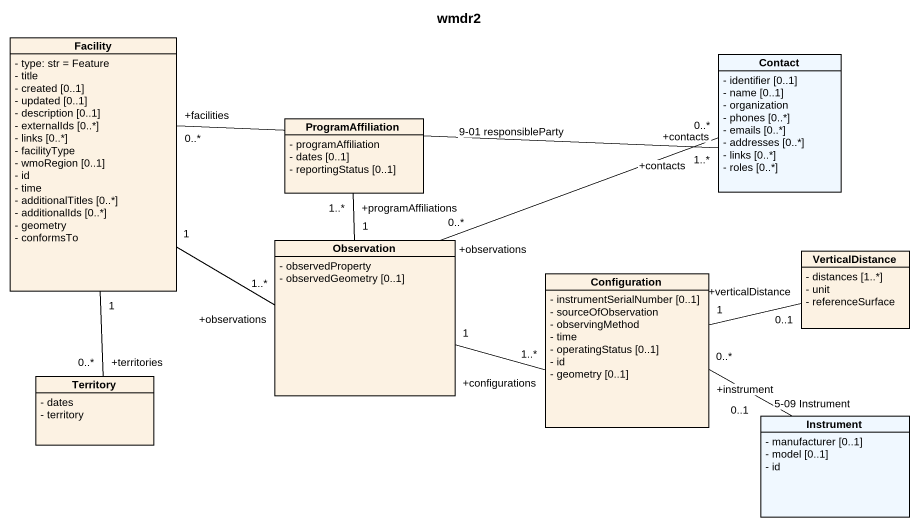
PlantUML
@startuml
title wmdr2
hide circle
hide empty members
skinparam classAttributeIconSize 0
class Facility {
  - type: str = Feature
  - title
  - created [0..1]
  - updated [0..1]
  - description [0..1]
  - externalIds [0..*]
  - links [0..*]
  - facilityType
  - wmoRegion [0..1]
  - id
  - time
  - additionalTitles [0..*]
  - additionalIds [0..*]
  - geometry
  - conformsTo
}
class Contact #F0F8FF {
  - identifier [0..1]
  - name [0..1]
  - organization
  - phones [0..*]
  - emails [0..*]
  - addresses [0..*]
  - links [0..*]
  - roles [0..*]
}
class ProgramAffiliation {
  - programAffiliation
  - dates [0..1]
  - reportingStatus [0..1]
}
class Observation {
  - observedProperty
  - observedGeometry [0..1]
}
class VerticalDistance {
  - distances [1..*]
  - unit
  - referenceSurface
}
class Configuration {
  - instrumentSerialNumber [0..1]
  - sourceOfObservation
  - observingMethod
  - time
  - operatingStatus [0..1]
  - id
  - geometry [0..1]
}
class Territory {
  - dates
  - territory
}
class Instrument #F0F8FF {
  - manufacturer [0..1]
  - model [0..1]
  - id
}
Facility "+facilities\n0..*" -right- "+contacts\n1..*" Contact : 9-01 responsibleParty
Facility "1" -right- "+observations\n1..*" Observation
Facility "1" -- "+territories\n0..*" Territory
Observation "+observations\n0..*" -right- "+contacts\n0..*" Contact
Observation "1" -up- "+programAffiliations\n1..*" ProgramAffiliation
Observation "1" -right- "+configurations\n1..*" Configuration
Configuration "1" -right- "+verticalDistance\n0..1" VerticalDistance
Configuration "0..*" -right- "+instrument\n0..1" Instrument : 5-09 Instrument
@enduml
